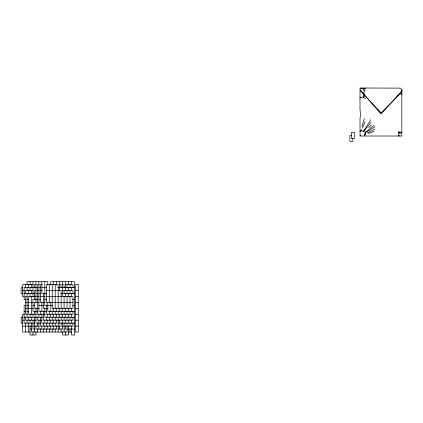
<?xml version="1.0" encoding="UTF-8"?>
<svg xmlns="http://www.w3.org/2000/svg" width="423" height="423" viewBox="0 0 423 423"><rect width="100%" height="100%" fill="white"/><g stroke="black" fill="none" stroke-linecap="round" stroke-linejoin="round"><path stroke-width="0.63" d="M401.85 90.21L401.85 91.051M401.85 132.108L400.047 133.213L400.195 131.601L398.619 132.452L398.715 135.513L398.112 136.01M361.951 126.583L364.319 118.636M359.994 131.336L360.502 131.505L360.872 130.416M362.442 128.053L365.028 121.771M360.502 131.505L361.723 129.829M361.348 130.649L363.415 131.505L370.77 119.704M364.679 93.779L363.241 93.435L364.547 91.231L363.621 89.962L364.282 88.719L365.736 88.021M363.97 95.096L364.118 94.815L363.05 93.758L363.97 95.096L363.119 96.412L363.928 97.761L365.795 98.633M363.415 131.505L371.22 122.321M401.85 91.225L381.308 113.184L359.994 90.406L359.994 109.155L360.539 115.109L359.994 118.588L360.058 135.894M360.634 135.275L359.952 136.01L401.85 136.01L401.85 89.576L400.396 88.137L360.047 88L360.047 89.729L380.859 113.856L401.85 91.78M368.74 127.63L371.346 125.028M364.922 136.01L364.51 134.789L365.303 133.996L364.875 132.965L374.059 125.182M397.282 96.217L398.138 95.508M375.09 126.768L364.875 132.965M365.303 133.996L366.085 133.578M375.005 129.015L367.73 132.769M368.084 133.509L374.233 131.31M364.51 134.789L365.52 134.424M400.819 94.752L401.85 94.535L401.85 93.531M359.994 97.845L363.928 97.761M363.119 96.412L364.785 96.185M351.666 135.429L349.89 135.429L349.89 141.351L352.851 141.351L352.851 138.062M33.29 284.663L22.631 284.663L22.631 296.507L24.407 296.507M36.251 284.663L34.475 284.663L34.475 287.952M39.212 284.663L37.436 284.663L37.436 314.273L45.134 314.273M42.173 284.663L40.397 284.663L40.397 302.429L45.134 302.429M59.347 284.663L61.123 284.663L61.123 287.952M62.308 284.663L64.085 284.663L64.085 287.952M65.269 284.663L72.962 284.663L72.962 287.952M22.927 287.624L21.15 287.624L21.15 293.546L22.927 293.546M37.732 287.624L24.111 287.624L24.111 299.468L25.888 299.468M38.916 287.624L40.693 287.624M41.877 287.624L46.615 287.624M57.866 287.624L74.443 287.624M22.631 290.585L24.407 290.585M33.29 290.585L25.592 290.585L25.592 293.874M36.251 290.585L34.475 290.585L34.475 299.796M37.436 290.585L39.212 290.585M40.397 290.585L42.173 290.585M46.319 290.585L61.123 290.585L61.123 308.351M62.308 290.585L72.962 290.585L72.962 293.874M75.289 290.585L78.25 290.585M24.111 293.546L34.771 293.546M35.955 293.546L37.732 293.546M38.916 293.546L40.693 293.546M46.615 293.546L41.877 293.546L41.877 281.702M60.827 293.546L74.443 293.546M27.368 296.507L25.592 296.507L25.592 314.273L27.368 314.273M36.251 296.507L28.553 296.507L28.553 314.273L36.251 314.273M37.436 296.507L39.212 296.507M40.397 296.507L45.134 296.507M46.319 296.507L72.962 296.507L72.962 308.351L52.241 308.351L52.241 284.663M75.289 296.507L78.25 296.507M27.072 299.468L28.849 299.468M37.732 299.468L32.994 299.468L32.994 311.312L37.732 311.312M38.916 299.468L40.693 299.468M44.838 299.468L46.615 299.468M72.666 299.468L74.443 299.468M25.592 302.429L27.368 302.429M28.553 302.429L33.29 302.429M39.212 302.429L34.475 302.429L34.475 308.351L39.212 308.351M72.962 302.429L46.319 302.429L46.319 284.663L58.163 284.663L58.163 308.351M75.289 302.429L78.25 302.429M25.888 305.39L24.111 305.39L24.111 323.156L34.771 323.156M27.072 305.39L28.849 305.39M32.994 305.39L34.771 305.39M38.916 305.39L43.654 305.39M52.537 305.39L44.838 305.39L44.838 281.702M72.666 305.39L74.443 305.39M25.592 308.351L27.368 308.351M28.553 308.351L33.29 308.351M48.095 308.351L43.358 308.351L43.358 293.218M75.289 308.351L78.25 308.351M24.111 311.312L25.888 311.312M27.072 311.312L28.849 311.312M46.615 311.312L38.916 311.312L38.916 281.702M74.443 311.312L47.799 311.312L47.799 302.101M24.407 314.273L22.631 314.273L22.631 332.039L30.329 332.039M75.289 314.273L78.25 314.273M22.927 317.234L21.15 317.234L21.15 323.156L22.927 323.156M24.111 317.234L43.654 317.234M74.443 317.234L44.838 317.234L44.838 308.023M22.631 320.195L24.407 320.195M36.251 320.195L25.592 320.195L25.592 316.906M42.173 320.195L37.436 320.195L37.436 316.906M75.289 320.195L78.25 320.195M40.693 323.156L35.955 323.156L35.955 308.023M57.866 323.156L74.443 323.156M22.631 326.117L33.29 326.117M34.475 326.117L39.212 326.117M62.308 326.117L72.962 326.117L72.962 322.828M75.289 326.117L78.25 326.117M30.033 329.078L31.81 329.078M34.771 329.078L32.994 329.078L32.994 319.867M57.866 329.078L62.604 329.078L62.604 319.867M63.788 329.078L65.565 329.078L65.565 325.784M66.749 329.078L74.443 329.078M68.225 332.039L71.778 332.039M364.282 88.719L360.047 88.539M363.621 89.962L365.245 90.136M398.715 135.513L400.005 136.01M364.023 130.892L364.996 131.384L365.488 132.357M400.988 90.469L401.85 90.956M359.994 97.131L360.867 97.665M401.284 132.41L401.85 132.801M400.047 133.213L399.095 132.198L399.968 133.261L398.619 132.452L398.297 131.342M380.499 112.624L377.517 109.145M72.962 310.984L72.962 314.273L46.319 314.273L46.319 305.062M72.962 316.906L72.962 320.195L43.358 320.195L43.358 310.984M71.482 281.702L71.482 284.991M71.482 287.624L71.482 290.913M71.482 293.546L71.482 296.835M71.482 308.023L71.482 311.312M71.482 313.945L71.482 317.234M71.482 319.867L71.482 323.156M71.482 325.784L71.482 335L74.443 335L74.443 281.702L50.76 281.702L50.76 284.991M70.001 284.663L70.001 287.952M70.001 290.585L70.001 293.874M70.001 296.507L70.001 308.351M70.001 310.984L70.001 314.273M70.001 316.906L70.001 320.195M70.001 322.828L70.001 326.117M70.001 328.745L70.001 332.039M68.521 281.702L68.521 284.991M68.521 287.624L68.521 290.913M68.521 293.546L68.521 296.835M68.521 308.023L68.521 311.312M68.521 313.945L68.521 317.234M68.521 319.867L68.521 323.156M68.521 325.784L68.521 335L62.604 335L62.604 331.706M67.046 284.663L67.046 287.952M67.046 290.585L67.046 293.874M67.046 296.507L67.046 308.351M67.046 310.984L67.046 314.273M67.046 316.906L67.046 320.195M67.046 322.828L67.046 332.039L31.514 332.039L31.514 322.828M65.565 281.702L65.565 290.913M65.565 293.546L65.565 296.835M65.565 308.023L65.565 311.312M65.565 313.945L65.565 317.234M65.565 319.867L65.565 323.156M65.565 331.706L65.565 335M64.085 290.585L64.085 293.874M64.085 296.507L64.085 308.351M64.085 310.984L64.085 314.273M64.085 316.906L64.085 320.195M64.085 322.828L64.085 332.039M62.604 281.702L62.604 296.835M62.604 308.023L62.604 311.312M62.604 313.945L62.604 317.234M61.123 310.984L61.123 314.273M61.123 316.906L61.123 320.195M61.123 322.828L61.123 326.117L40.397 326.117L40.397 316.906M61.123 328.745L61.123 332.039M59.643 281.702L59.643 290.913M59.643 308.023L59.643 311.312M59.643 313.945L59.643 317.234M59.643 319.867L59.643 323.156M59.643 325.784L59.643 329.078M58.163 310.984L58.163 314.273M58.163 316.906L58.163 332.039M56.682 281.702L56.682 284.991M56.682 308.023L56.682 311.312M56.682 313.945L56.682 317.234M56.682 319.867L56.682 323.156L41.877 323.156L41.877 313.945M56.682 325.784L56.682 329.078L35.955 329.078L35.955 325.784M55.202 284.663L55.202 308.351M55.202 310.984L55.202 314.273M55.202 316.906L55.202 320.195M55.202 322.828L55.202 326.117M55.202 328.745L55.202 332.039M53.721 281.702L53.721 284.991M53.721 308.023L53.721 311.312M53.721 313.945L53.721 317.234M53.721 319.867L53.721 323.156M53.721 325.784L53.721 329.078M52.241 310.984L52.241 314.273M52.241 316.906L52.241 320.195M52.241 322.828L52.241 326.117M52.241 328.745L52.241 332.039M50.76 302.101L50.76 311.312M50.76 313.945L50.76 317.234M50.76 319.867L50.76 323.156M50.76 325.784L50.76 329.078M49.28 284.663L49.28 302.429M49.28 310.984L49.28 314.273M49.28 316.906L49.28 320.195M49.28 322.828L49.28 326.117M49.28 328.745L49.28 332.039M47.799 284.991L47.799 281.702L27.072 281.702L27.072 284.991M47.799 313.945L47.799 317.234M47.799 319.867L47.799 323.156M47.799 325.784L47.799 329.078M46.319 316.906L46.319 320.195M46.319 322.828L46.319 326.117M46.319 328.745L46.319 332.039M44.838 319.867L44.838 323.156M44.838 325.784L44.838 329.078M43.358 322.828L43.358 326.117M43.358 328.745L43.358 332.039M41.877 302.101L41.877 311.312M41.877 325.784L41.877 329.078M40.397 310.984L40.397 314.273M40.397 328.745L40.397 332.039M38.916 313.945L38.916 317.234M38.916 319.867L38.916 329.078M37.436 322.828L37.436 326.117M37.436 328.745L37.436 332.039M35.955 281.702L35.955 302.757M35.955 331.706L35.955 335L30.033 335L30.033 325.784M34.475 310.984L34.475 314.273M34.475 316.906L34.475 332.039M32.994 281.702L32.994 296.835M32.994 313.945L32.994 317.234M32.994 331.706L32.994 335M31.514 284.663L31.514 287.952M31.514 290.585L31.514 293.874M31.514 296.507L31.514 314.273M31.514 316.906L31.514 320.195M30.033 281.702L30.033 284.991M30.033 287.624L30.033 290.913M30.033 293.546L30.033 296.835M30.033 313.945L30.033 317.234M30.033 319.867L30.033 323.156M28.553 284.663L28.553 287.952M28.553 290.585L28.553 293.874M28.553 316.906L28.553 320.195M28.553 322.828L28.553 332.039M27.072 287.624L27.072 290.913M27.072 293.546L27.072 317.234M27.072 319.867L27.072 323.156M25.592 284.663L25.592 287.952M25.592 322.828L25.592 332.039M354.331 132.473L351.37 132.473L351.37 138.39L354.331 138.39L354.331 132.473M78.25 284.663L75.289 284.663L75.289 332.039L78.25 332.039L78.25 284.663"/></g></svg>
